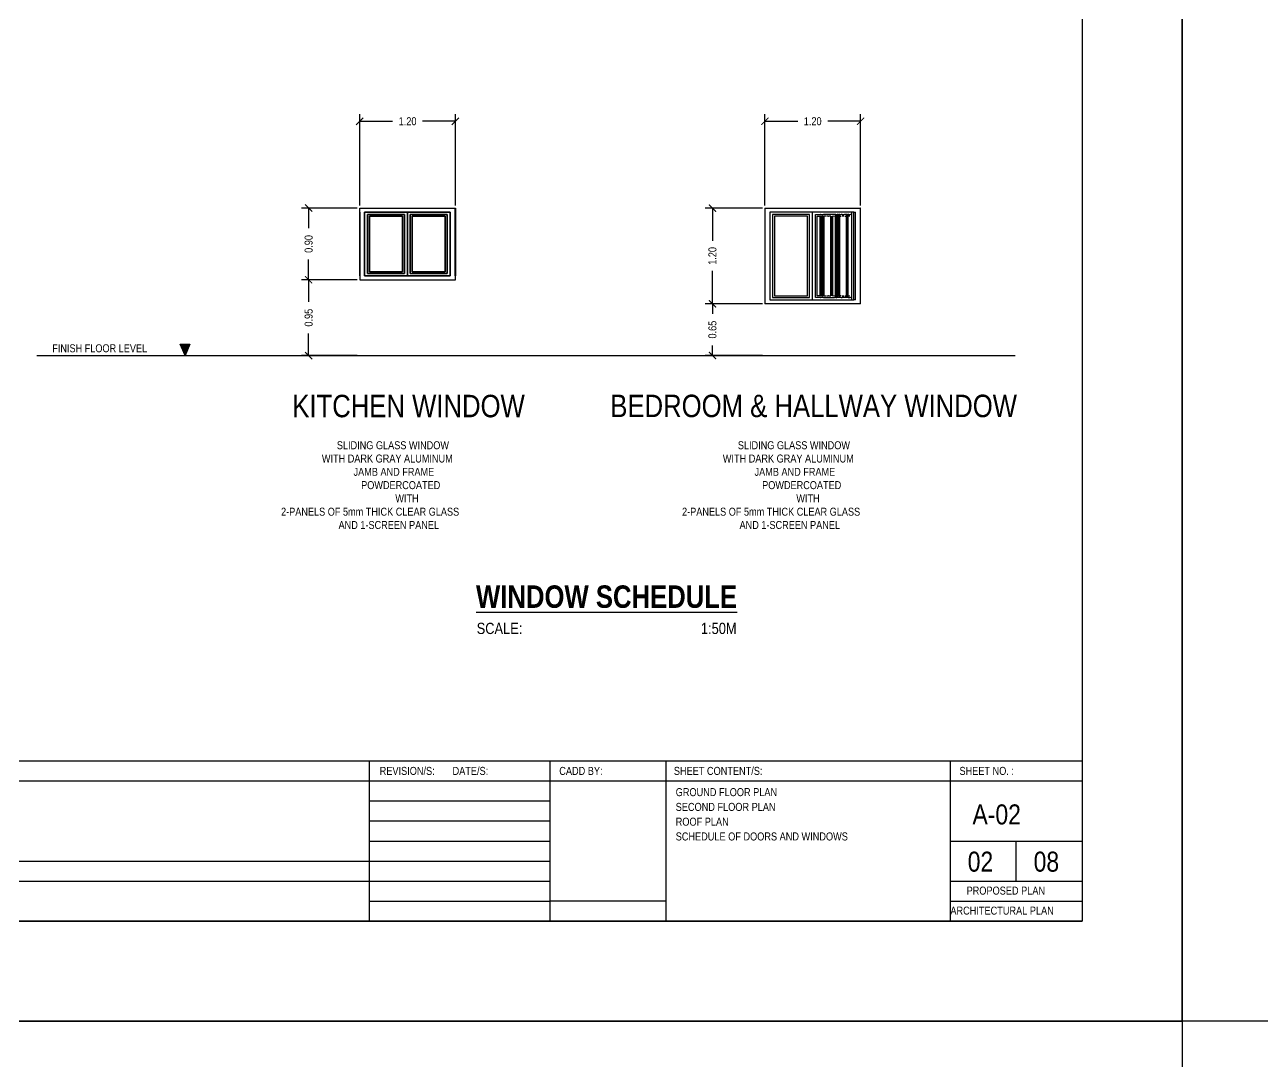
# Model space of a CAD drawing. Header units: inches. Extents: x 7263 to 14962, y 1317 to 2926.
# Drawn here: x 7386.66 to 7417.7, y 1469.11 to 1495.11 of the extents above; entities that cross this region are included whole.
import ezdxf

# ---------------------------------------------------------------- set-up
doc = ezdxf.new("R2010")
doc.units = ezdxf.units.IN
doc.header["$MEASUREMENT"] = 0
for name, color, linetype, lineweight in [('.13', 251, 'Continuous', 13), ('.20', 250, 'Continuous', 15), ('.25', 250, 'Continuous', 25), ('0.25', 250, 'Continuous', 25)]:
    doc.layers.add(name, color=color, linetype=linetype, lineweight=lineweight)
for name, color, linetype in [('Layer3', 3, 'Continuous'), ('Layer6', 6, 'Continuous'), ('Layer8', 8, 'Continuous'), ('text', 7, 'Continuous')]:
    doc.layers.add(name, color=color, linetype=linetype)
doc.styles.get("Standard").update_dxf_attribs({"font": ''})
doc.styles.get('Standard').set_extended_font_data('Tw Cen MT Condensed')
doc.dimstyles.get("Standard").update_dxf_attribs({"dimtxt": 0.2, "dimasz": 0.18, "dimexe": 0.18, "dimexo": 0.0625, "dimgap": 0.09, "dimtad": 0, "dimzin": 0, "dimdsep": 46, "dimtxsty": 'Standard', "dimblk": 'ARCHTICK', "dimcen": 0.09, "dimclrd": 8, "dimclre": 8, "dimclrt": 2, "dimadec": 0, "dimazin": 0, "dimtfac": 1, "dimtofl": 0, "dimtmove": 0, "dimatfit": 3, "dimfxl": 1, "dimtolj": 1, "dimtzin": 0, "dimarcsym": 0})

# ---------------------------------------------------------------- blocks, each defined once
blk = doc.blocks.new('W1')
at = {"layer": 'text'}
for p, q in [((7206.164, 1425.36), (7206.164, 1426.21)), ((7206.164, 1426.21), (7207.361, 1426.21)), ((7206.224, 1426.16), (7206.224, 1425.36)), ((7206.224, 1426.16), (7206.761, 1426.16)), ((7206.724, 1426.13), (7206.262, 1426.13)), ((7206.262, 1426.13), (7206.262, 1425.39)), ((7206.724, 1425.39), (7206.724, 1426.13)), ((7206.761, 1425.36), (7206.761, 1426.16)), ((7206.761, 1426.16), (7207.298, 1426.16)), ((7206.798, 1426.13), (7207.26, 1426.13)), ((7206.798, 1425.39), (7206.798, 1426.13)), ((7207.26, 1426.13), (7207.26, 1425.39)), ((7207.298, 1426.16), (7207.298, 1425.36)), ((7207.298, 1426.16), (7207.299, 1426.16)), ((7207.299, 1426.16), (7207.299, 1425.36)), ((7207.361, 1425.36), (7207.361, 1426.21)), ((7207.361, 1426.21), (7207.363, 1426.21)), ((7207.363, 1426.21), (7207.363, 1425.36)), ((7206.699, 1426.11), (7206.287, 1426.11)), ((7206.287, 1426.11), (7206.287, 1425.41)), ((7206.699, 1425.41), (7206.699, 1426.11)), ((7206.823, 1425.41), (7206.823, 1426.11)), ((7206.823, 1426.11), (7207.235, 1426.11)), ((7207.235, 1426.11), (7207.235, 1425.41)), ((7206.761, 1425.36), (7206.224, 1425.36)), ((7206.262, 1425.39), (7206.724, 1425.39)), ((7206.287, 1425.41), (7206.699, 1425.41)), ((7207.298, 1425.36), (7206.761, 1425.36)), ((7207.26, 1425.39), (7206.798, 1425.39)), ((7207.235, 1425.41), (7206.823, 1425.41)), ((7207.299, 1425.36), (7207.298, 1425.36))]:
    blk.add_line(p, q, dxfattribs=at)
blk = doc.blocks.new('_ArchTick')
at = {"color": 0, "linetype": 'ByBlock', "const_width": 0.15}
blk.add_lwpolyline([(-0.5, -0.5), (0.5, 0.5)], dxfattribs=at)
blk = doc.blocks.new('*D271')
at = {"layer": 'Defpoints', "color": 0, "transparency": 16777216}
for p in [(7395.065, 1488.713), (7393.783, 1486.813), (7395.065, 1486.813)]:
    blk.add_point(p, dxfattribs=at)
at = {"layer": 'Layer6', "color": 8, "lineweight": -2, "transparency": 16777216}
for p, q in [((7395.003, 1488.713), (7393.603, 1488.713)), ((7393.783, 1488.713), (7393.783, 1488.158)), ((7393.783, 1486.813), (7393.783, 1487.369)), ((7395.003, 1486.813), (7393.603, 1486.813))]:
    blk.add_line(p, q, dxfattribs=at)
at = {"layer": 'Layer6', "color": 8, "lineweight": -2, "transparency": 16777216, "xscale": 0.18, "yscale": 0.18, "zscale": 0.18}
for p, rotation in [((7393.783, 1488.713), 90), ((7393.783, 1486.813), 270)]:
    blk.add_blockref('_ArchTick', p, dxfattribs=dict(at, rotation=rotation))
at = {"layer": 'Layer6', "color": 2, "transparency": 16777216, "insert": (7393.783, 1487.763), "char_height": 0.2, "attachment_point": 5, "rotation": 90}
blk.add_mtext('\\A1;0.95', dxfattribs=at)
blk = doc.blocks.new('*D272')
at = {"layer": 'Defpoints', "color": 0, "transparency": 16777216}
for p in [(7395.065, 1490.513), (7393.783, 1488.713), (7395.065, 1488.713)]:
    blk.add_point(p, dxfattribs=at)
at = {"layer": 'Layer6', "color": 8, "lineweight": -2, "transparency": 16777216}
for p, q in [((7395.003, 1490.513), (7393.603, 1490.513)), ((7393.783, 1490.513), (7393.783, 1490.008)), ((7393.783, 1488.713), (7393.783, 1489.219)), ((7395.003, 1488.713), (7393.603, 1488.713))]:
    blk.add_line(p, q, dxfattribs=at)
at = {"layer": 'Layer6', "color": 8, "lineweight": -2, "transparency": 16777216, "xscale": 0.18, "yscale": 0.18, "zscale": 0.18}
for p, rotation in [((7393.783, 1490.513), 90), ((7393.783, 1488.713), 270)]:
    blk.add_blockref('_ArchTick', p, dxfattribs=dict(at, rotation=rotation))
at = {"layer": 'Layer6', "color": 2, "transparency": 16777216, "insert": (7393.783, 1489.613), "char_height": 0.2, "attachment_point": 5, "rotation": 90}
blk.add_mtext('\\A1;0.90', dxfattribs=at)
blk = doc.blocks.new('*D273')
at = {"layer": 'Defpoints', "color": 0, "transparency": 16777216}
for p in [(7397.464, 1492.69), (7395.065, 1490.513), (7397.464, 1490.513)]:
    blk.add_point(p, dxfattribs=at)
at = {"layer": 'Layer6', "color": 8, "lineweight": -2, "transparency": 16777216}
for p, q in [((7395.065, 1490.576), (7395.065, 1492.87)), ((7397.464, 1490.576), (7397.464, 1492.87)), ((7395.065, 1492.69), (7395.889, 1492.69)), ((7397.464, 1492.69), (7396.64, 1492.69))]:
    blk.add_line(p, q, dxfattribs=at)
at = {"layer": 'Layer6', "color": 8, "lineweight": -2, "transparency": 16777216, "xscale": 0.18, "yscale": 0.18, "zscale": 0.18, "rotation": 180}
blk.add_blockref('_ArchTick', (7395.065, 1492.69), dxfattribs=at)
at = {"layer": 'Layer6', "color": 8, "lineweight": -2, "transparency": 16777216, "xscale": 0.18, "yscale": 0.18, "zscale": 0.18}
blk.add_blockref('_ArchTick', (7397.464, 1492.69), dxfattribs=at)
at = {"layer": 'Layer6', "color": 2, "transparency": 16777216, "insert": (7396.265, 1492.69), "char_height": 0.2, "attachment_point": 5}
blk.add_mtext('\\A1;1.20', dxfattribs=at)
blk = doc.blocks.new('*D274')
at = {"layer": 'Defpoints', "color": 0, "transparency": 16777216}
for p in [(7407.627, 1492.69), (7405.228, 1490.513), (7407.627, 1490.513)]:
    blk.add_point(p, dxfattribs=at)
at = {"layer": 'Layer6', "color": 8, "lineweight": -2, "transparency": 16777216}
for p, q in [((7405.228, 1490.576), (7405.228, 1492.87)), ((7407.627, 1490.576), (7407.627, 1492.87)), ((7405.228, 1492.69), (7406.051, 1492.69)), ((7407.627, 1492.69), (7406.803, 1492.69))]:
    blk.add_line(p, q, dxfattribs=at)
at = {"layer": 'Layer6', "color": 8, "lineweight": -2, "transparency": 16777216, "xscale": 0.18, "yscale": 0.18, "zscale": 0.18, "rotation": 180}
blk.add_blockref('_ArchTick', (7405.228, 1492.69), dxfattribs=at)
at = {"layer": 'Layer6', "color": 8, "lineweight": -2, "transparency": 16777216, "xscale": 0.18, "yscale": 0.18, "zscale": 0.18}
blk.add_blockref('_ArchTick', (7407.627, 1492.69), dxfattribs=at)
at = {"layer": 'Layer6', "color": 2, "transparency": 16777216, "insert": (7406.427, 1492.69), "char_height": 0.2, "attachment_point": 5}
blk.add_mtext('\\A1;1.20', dxfattribs=at)
blk = doc.blocks.new('*D275')
at = {"layer": 'Defpoints', "color": 0, "transparency": 16777216}
for p in [(7405.228, 1490.513), (7403.913, 1488.113), (7405.228, 1488.113)]:
    blk.add_point(p, dxfattribs=at)
at = {"layer": 'Layer6', "color": 8, "lineweight": -2, "transparency": 16777216}
for p, q in [((7405.165, 1490.513), (7403.733, 1490.513)), ((7403.913, 1490.513), (7403.913, 1489.689)), ((7403.913, 1488.113), (7403.913, 1488.938)), ((7405.165, 1488.113), (7403.733, 1488.113))]:
    blk.add_line(p, q, dxfattribs=at)
at = {"layer": 'Layer6', "color": 8, "lineweight": -2, "transparency": 16777216, "xscale": 0.18, "yscale": 0.18, "zscale": 0.18}
for p, rotation in [((7403.913, 1490.513), 90), ((7403.913, 1488.113), 270)]:
    blk.add_blockref('_ArchTick', p, dxfattribs=dict(at, rotation=rotation))
at = {"layer": 'Layer6', "color": 2, "transparency": 16777216, "insert": (7403.913, 1489.313), "char_height": 0.2, "attachment_point": 5, "rotation": 90}
blk.add_mtext('\\A1;1.20', dxfattribs=at)
blk = doc.blocks.new('*D276')
at = {"layer": 'Defpoints', "color": 0, "transparency": 16777216}
for p in [(7405.228, 1488.113), (7403.913, 1486.813), (7405.228, 1486.813)]:
    blk.add_point(p, dxfattribs=at)
at = {"layer": 'Layer6', "color": 8, "lineweight": -2, "transparency": 16777216}
for p, q in [((7405.165, 1488.113), (7403.733, 1488.113)), ((7403.913, 1488.113), (7403.913, 1487.858)), ((7403.913, 1486.813), (7403.913, 1487.069)), ((7405.165, 1486.813), (7403.733, 1486.813))]:
    blk.add_line(p, q, dxfattribs=at)
at = {"layer": 'Layer6', "color": 8, "lineweight": -2, "transparency": 16777216, "xscale": 0.18, "yscale": 0.18, "zscale": 0.18}
for p, rotation in [((7403.913, 1488.113), 90), ((7403.913, 1486.813), 270)]:
    blk.add_blockref('_ArchTick', p, dxfattribs=dict(at, rotation=rotation))
at = {"layer": 'Layer6', "color": 2, "transparency": 16777216, "insert": (7403.913, 1487.463), "char_height": 0.2, "attachment_point": 5, "rotation": 90}
blk.add_mtext('\\A1;0.65', dxfattribs=at)

msp = doc.modelspace()

# ---------------------------------------------------------------- hatches: boundary and pattern name
at = {"layer": '.13'}
h = msp.add_hatch(dxfattribs=at)
h.set_pattern_fill('ANSI31', color=0, scale=0.201353, style=0)
h.set_pattern_definition([(45, (7235.305703, 2533.412513), (-0.017797266, 0.017797266), [])])
h.paths.add_polyline_path([(7390.806, 1487.095), (7390.564, 1487.095), (7390.685, 1486.813)])

# ---------------------------------------------------------------- linework, layer by layer
at = {"layer": '.20', "color": 0}
msp.add_line((7390.564, 1487.095), (7390.806, 1487.095), dxfattribs=at)
at = {"layer": '.25', "color": 9, "true_color": 0xc7c8ca}
msp.add_point((7415.697, 1470.116), dxfattribs=at)
for p, q in [((7405.228, 1490.513), (7405.228, 1488.113)), ((7405.228, 1490.513), (7407.622, 1490.513)), ((7405.348, 1490.413), (7405.348, 1488.213)), ((7406.421, 1490.413), (7405.348, 1490.413)), ((7406.421, 1488.213), (7406.421, 1490.413)), ((7407.406, 1490.413), (7406.421, 1490.413)), ((7407.406, 1490.353), (7407.406, 1490.413)), ((7407.461, 1490.413), (7407.406, 1490.413)), ((7407.461, 1488.213), (7407.461, 1490.413)), ((7407.461, 1490.413), (7407.497, 1490.413)), ((7407.497, 1488.213), (7407.497, 1490.413)), ((7407.622, 1490.513), (7407.622, 1488.113)), ((7407.627, 1490.513), (7407.622, 1490.513)), ((7407.627, 1488.113), (7407.627, 1490.513)), ((7405.421, 1490.353), (7405.421, 1488.273)), ((7406.345, 1490.353), (7405.421, 1490.353)), ((7405.47, 1490.313), (7405.47, 1488.313)), ((7406.294, 1490.313), (7405.47, 1490.313)), ((7406.294, 1488.313), (7406.294, 1490.313)), ((7406.294, 1490.313), (7406.295, 1490.313)), ((7406.295, 1488.313), (7406.295, 1490.313)), ((7406.345, 1490.353), (7406.346, 1490.353)), ((7406.345, 1488.273), (7406.345, 1490.353)), ((7406.346, 1488.273), (7406.346, 1490.353)), ((7406.494, 1490.353), (7406.621, 1490.353)), ((7406.494, 1488.273), (7406.494, 1490.353)), ((7406.543, 1488.313), (7406.543, 1490.313)), ((7406.543, 1490.313), (7406.612, 1490.313)), ((7406.612, 1488.313), (7406.612, 1490.313)), ((7406.612, 1490.313), (7406.62, 1490.313)), ((7406.62, 1488.313), (7406.62, 1490.313)), ((7406.62, 1490.313), (7406.621, 1490.313)), ((7406.635, 1490.353), (7406.621, 1490.353)), ((7406.624, 1490.313), (7406.621, 1490.313)), ((7406.635, 1490.353), (7406.672, 1490.353)), ((7406.635, 1490.313), (7406.646, 1490.313)), ((7406.646, 1488.313), (7406.646, 1490.313)), ((7406.646, 1490.313), (7406.653, 1490.313)), ((7406.653, 1488.313), (7406.653, 1490.313)), ((7406.653, 1490.313), (7406.672, 1490.313)), ((7406.672, 1490.353), (7406.673, 1490.353)), ((7406.673, 1490.353), (7406.7, 1490.353)), ((7406.673, 1490.313), (7406.675, 1490.313)), ((7406.675, 1488.313), (7406.675, 1490.313)), ((7406.693, 1490.313), (7406.675, 1490.313)), ((7406.693, 1488.313), (7406.693, 1490.313)), ((7406.693, 1490.313), (7406.7, 1490.313)), ((7406.776, 1490.353), (7406.7, 1490.353)), ((7406.717, 1490.313), (7406.718, 1490.313)), ((7406.718, 1488.313), (7406.718, 1490.313)), ((7406.758, 1490.313), (7406.718, 1490.313)), ((7406.841, 1490.353), (7406.776, 1490.353)), ((7406.822, 1490.313), (7406.776, 1490.313)), ((7406.827, 1490.313), (7406.829, 1490.313)), ((7406.974, 1490.353), (7406.841, 1490.353)), ((7406.884, 1490.313), (7406.841, 1490.313)), ((7406.884, 1488.313), (7406.884, 1490.313)), ((7406.884, 1490.313), (7406.886, 1490.313)), ((7406.914, 1490.313), (7406.915, 1490.313)), ((7406.915, 1488.313), (7406.915, 1490.313)), ((7406.915, 1490.313), (7406.933, 1490.313)), ((7406.933, 1488.313), (7406.933, 1490.313)), ((7406.933, 1490.313), (7406.934, 1490.313)), ((7406.934, 1488.313), (7406.934, 1490.313)), ((7406.934, 1490.313), (7406.935, 1490.313)), ((7406.974, 1490.313), (7406.947, 1490.313)), ((7407.008, 1490.353), (7406.974, 1490.353)), ((7407, 1490.313), (7406.989, 1490.313)), ((7407, 1488.313), (7407, 1490.313)), ((7407, 1490.313), (7407.008, 1490.313)), ((7407.008, 1490.313), (7407.008, 1490.353)), ((7407.008, 1490.353), (7407.033, 1490.353)), ((7407.008, 1488.313), (7407.008, 1490.313)), ((7407.008, 1490.313), (7407.009, 1490.313)), ((7407.033, 1490.353), (7407.04, 1490.353)), ((7407.033, 1490.313), (7407.033, 1490.353)), ((7407.033, 1490.313), (7407.04, 1490.313)), ((7407.033, 1488.313), (7407.033, 1490.313)), ((7407.04, 1490.313), (7407.04, 1490.353)), ((7407.063, 1490.353), (7407.04, 1490.353)), ((7407.04, 1488.313), (7407.04, 1490.313)), ((7407.061, 1490.313), (7407.063, 1490.313)), ((7407.063, 1490.353), (7407.081, 1490.353)), ((7407.063, 1490.313), (7407.063, 1490.353)), ((7407.063, 1488.313), (7407.063, 1490.313)), ((7407.08, 1490.313), (7407.063, 1490.313)), ((7407.08, 1488.313), (7407.08, 1490.313)), ((7407.08, 1490.313), (7407.081, 1490.313)), ((7407.105, 1490.353), (7407.081, 1490.353)), ((7407.105, 1490.353), (7407.14, 1490.353)), ((7407.105, 1490.313), (7407.105, 1490.353)), ((7407.105, 1490.313), (7407.105, 1490.313)), ((7407.105, 1490.313), (7407.14, 1490.313)), ((7407.105, 1488.313), (7407.105, 1490.313)), ((7407.168, 1490.353), (7407.14, 1490.353)), ((7407.163, 1490.313), (7407.166, 1490.313)), ((7407.168, 1490.353), (7407.205, 1490.353)), ((7407.205, 1490.313), (7407.168, 1490.313)), ((7407.205, 1490.353), (7407.216, 1490.353)), ((7407.272, 1490.353), (7407.223, 1490.353)), ((7407.231, 1490.313), (7407.272, 1490.313)), ((7407.272, 1490.313), (7407.272, 1490.353)), ((7407.302, 1490.353), (7407.272, 1490.353)), ((7407.272, 1488.313), (7407.272, 1490.313)), ((7407.302, 1490.353), (7407.32, 1490.353)), ((7407.302, 1490.313), (7407.302, 1490.353)), ((7407.302, 1490.313), (7407.302, 1490.313)), ((7407.302, 1488.313), (7407.302, 1490.313)), ((7407.302, 1490.313), (7407.32, 1490.313)), ((7407.32, 1490.313), (7407.32, 1490.353)), ((7407.337, 1490.353), (7407.32, 1490.353)), ((7407.32, 1488.313), (7407.32, 1490.313)), ((7407.333, 1490.313), (7407.335, 1490.313)), ((7407.337, 1490.353), (7407.357, 1490.353)), ((7407.357, 1490.313), (7407.337, 1490.313)), ((7407.357, 1490.353), (7407.37, 1490.353)), ((7407.406, 1490.353), (7407.372, 1490.353)), ((7407.406, 1490.353), (7407.407, 1490.353)), ((7407.406, 1488.273), (7407.406, 1490.353)), ((7405.348, 1488.213), (7406.421, 1488.213)), ((7405.421, 1488.273), (7406.345, 1488.273)), ((7405.47, 1488.313), (7406.294, 1488.313)), ((7406.294, 1488.313), (7406.295, 1488.313)), ((7406.345, 1488.273), (7406.346, 1488.273)), ((7406.421, 1488.213), (7407.406, 1488.213)), ((7406.621, 1488.273), (7406.494, 1488.273)), ((7406.612, 1488.313), (7406.543, 1488.313)), ((7406.62, 1488.313), (7406.612, 1488.313)), ((7406.621, 1488.313), (7406.62, 1488.313)), ((7406.624, 1488.313), (7406.621, 1488.313)), ((7406.621, 1488.273), (7406.635, 1488.273)), ((7406.646, 1488.313), (7406.635, 1488.313)), ((7406.672, 1488.273), (7406.635, 1488.273)), ((7406.653, 1488.313), (7406.646, 1488.313)), ((7406.672, 1488.313), (7406.653, 1488.313)), ((7406.673, 1488.273), (7406.672, 1488.273)), ((7406.675, 1488.313), (7406.673, 1488.313)), ((7406.7, 1488.273), (7406.673, 1488.273)), ((7406.675, 1488.313), (7406.693, 1488.313)), ((7406.7, 1488.313), (7406.693, 1488.313)), ((7406.7, 1488.273), (7406.776, 1488.273)), ((7406.718, 1488.313), (7406.717, 1488.313)), ((7406.718, 1488.313), (7406.758, 1488.313)), ((7406.776, 1488.313), (7406.822, 1488.313)), ((7406.776, 1488.273), (7406.841, 1488.273)), ((7406.829, 1488.313), (7406.827, 1488.313)), ((7406.841, 1488.313), (7406.884, 1488.313)), ((7406.841, 1488.273), (7406.974, 1488.273)), ((7406.886, 1488.313), (7406.884, 1488.313)), ((7406.915, 1488.313), (7406.914, 1488.313)), ((7406.933, 1488.313), (7406.915, 1488.313)), ((7406.934, 1488.313), (7406.933, 1488.313)), ((7406.935, 1488.313), (7406.934, 1488.313)), ((7406.947, 1488.313), (7406.974, 1488.313)), ((7407.008, 1488.273), (7406.974, 1488.273)), ((7406.989, 1488.313), (7407, 1488.313)), ((7407.008, 1488.313), (7407, 1488.313)), ((7407.008, 1488.273), (7407.008, 1488.313)), ((7407.009, 1488.313), (7407.008, 1488.313)), ((7407.008, 1488.273), (7407.033, 1488.273)), ((7407.04, 1488.313), (7407.033, 1488.313)), ((7407.033, 1488.273), (7407.033, 1488.313)), ((7407.04, 1488.273), (7407.033, 1488.273)), ((7407.04, 1488.273), (7407.04, 1488.313)), ((7407.063, 1488.273), (7407.04, 1488.273)), ((7407.063, 1488.313), (7407.061, 1488.313)), ((7407.063, 1488.273), (7407.063, 1488.313)), ((7407.08, 1488.313), (7407.063, 1488.313)), ((7407.081, 1488.273), (7407.063, 1488.273)), ((7407.081, 1488.313), (7407.08, 1488.313)), ((7407.105, 1488.273), (7407.081, 1488.273)), ((7407.14, 1488.313), (7407.105, 1488.313)), ((7407.105, 1488.313), (7407.105, 1488.313)), ((7407.105, 1488.273), (7407.105, 1488.313)), ((7407.14, 1488.273), (7407.105, 1488.273)), ((7407.14, 1488.273), (7407.168, 1488.273)), ((7407.166, 1488.313), (7407.163, 1488.313)), ((7407.168, 1488.313), (7407.205, 1488.313)), ((7407.205, 1488.273), (7407.168, 1488.273)), ((7407.216, 1488.273), (7407.205, 1488.273)), ((7407.272, 1488.273), (7407.223, 1488.273)), ((7407.231, 1488.313), (7407.272, 1488.313)), ((7407.272, 1488.273), (7407.272, 1488.313)), ((7407.302, 1488.273), (7407.272, 1488.273)), ((7407.302, 1488.313), (7407.302, 1488.313)), ((7407.302, 1488.273), (7407.302, 1488.313)), ((7407.302, 1488.313), (7407.32, 1488.313)), ((7407.32, 1488.273), (7407.302, 1488.273)), ((7407.32, 1488.273), (7407.32, 1488.313)), ((7407.32, 1488.273), (7407.337, 1488.273)), ((7407.335, 1488.313), (7407.333, 1488.313)), ((7407.337, 1488.313), (7407.357, 1488.313)), ((7407.337, 1488.273), (7407.37, 1488.273)), ((7407.406, 1488.273), (7407.372, 1488.273)), ((7407.407, 1488.273), (7407.406, 1488.273)), ((7407.406, 1488.213), (7407.406, 1488.273)), ((7407.406, 1488.213), (7407.461, 1488.213)), ((7407.497, 1488.213), (7407.461, 1488.213)), ((7407.622, 1488.113), (7405.228, 1488.113)), ((7407.627, 1488.113), (7407.622, 1488.113))]:
    msp.add_line(p, q)
at = {"layer": '0.25', "color": 0}
msp.add_lwpolyline([(7390.685, 1486.813), (7390.564, 1487.095), (7390.806, 1487.095), (7390.685, 1486.813)], dxfattribs=at)
at = {"layer": 'Defpoints'}
for points in [[(7339.197, 1521.116), (7415.697, 1521.116), (7415.697, 1470.116), (7339.197, 1470.116)], [(7415.697, 1521.116), (7492.197, 1521.116), (7492.197, 1470.116), (7415.697, 1470.116)], [(7339.197, 1470.116), (7415.697, 1470.116), (7415.697, 1419.116), (7339.197, 1419.116)]]:
    msp.add_lwpolyline(points, close=True, dxfattribs=at)
at = {"layer": 'Layer3'}
for p, q in [((7395.302, 1476.642), (7395.302, 1472.626)), ((7399.834, 1476.642), (7399.834, 1472.626)), ((7402.745, 1476.642), (7402.745, 1472.626)), ((7409.874, 1476.642), (7409.874, 1472.626)), ((7343.212, 1476.14), (7413.187, 1476.14)), ((7395.302, 1475.638), (7399.834, 1475.638)), ((7395.302, 1475.136), (7399.834, 1475.136)), ((7395.302, 1474.634), (7399.834, 1474.634)), ((7409.874, 1474.634), (7413.187, 1474.634)), ((7411.53, 1473.63), (7411.53, 1474.634)), ((7367.767, 1474.132), (7395.302, 1474.132)), ((7395.302, 1474.132), (7399.834, 1474.132)), ((7367.767, 1473.63), (7395.302, 1473.63)), ((7395.302, 1473.63), (7399.834, 1473.63)), ((7409.874, 1473.63), (7413.187, 1473.63)), ((7395.302, 1473.128), (7399.834, 1473.128)), ((7402.745, 1473.128), (7399.834, 1473.128)), ((7409.874, 1473.128), (7413.187, 1473.128))]:
    msp.add_line(p, q, dxfattribs=at)
at = {"layer": 'Layer6'}
for p, q in [((7413.187, 1518.606), (7413.187, 1472.626)), ((7343.212, 1476.642), (7413.187, 1476.642)), ((7343.212, 1472.626), (7413.187, 1472.626))]:
    msp.add_line(p, q, dxfattribs=at)
msp.add_lwpolyline([(7413.187, 1472.626), (7343.212, 1472.626), (7343.212, 1518.606), (7413.187, 1518.606)], close=True, dxfattribs=at)
at = {"layer": 'Layer8'}
msp.add_line((7386.965, 1486.813), (7411.51, 1486.813), dxfattribs=at)

# ---------------------------------------------------------------- block references
at = {"layer": 'Layer6', "xscale": 2, "yscale": 2, "zscale": 2}
msp.add_blockref('W1', (-7017.263, -1361.907), dxfattribs=at)
at = {"layer": 'Layer6', "xscale": -2, "yscale": 2, "zscale": 2, "rotation": 180}
msp.add_blockref('W1', (-7017.263, 4341.134), dxfattribs=at)

# ---------------------------------------------------------------- texts
at = {"layer": 'Layer3', "char_height": 0.5625, "attachment_point": 1}
for s, width, insert in [('\\pi0.49023;{\\fArial Narrow|b0|i0|c0|p34;KITCHEN WINDOW}', 6.76087, (7392.882, 1485.828)), ('\\pi1.22114;{\\fArial Narrow|b0|i0|c0|p34;BEDROOM & HALLWAY WINDOW}', 12.59184, (7400.129, 1485.831)), ('\\pi5.31967;{\\fArial Narrow|b1|i0|c0|p34;\\LWINDOW SCHEDULE\\P\\pi5.33627;\\fArial Narrow|b0|i0|c0|p34;\\H0.5x;\\lSCALE:                                                  1:50M}', 17.1549, (7392.662, 1481.046))]:
    msp.add_mtext_dynamic_manual_height_columns(s, width=width, gutter_width=1, heights=[0], dxfattribs=dict(at, insert=insert))
at = {"layer": 'Layer6', "color": 2, "char_height": 0.2, "attachment_point": 4}
for s, insert in [('FINISH FLOOR LEVEL', (7387.351, 1486.994)), ('\\pi-1.77143;SLIDING GLASS WINDOW\\P\\pi-2.14762;WITH DARK GRAY ALUMINUM\\P\\pi-1.35238;JAMB AND FRAME\\P\\pi-1.1619;POWDERCOATED\\P\\pi-0.30476;WITH\\P\\pi-3.17143;2-PANELS OF 5mm THICK CLEAR GLASS\\P\\pi-1.72857;AND 1-SCREEN PANEL', (7396.262, 1483.561)), ('\\pi-1.77143;SLIDING GLASS WINDOW\\P\\pi-2.14762;WITH DARK GRAY ALUMINUM\\P\\pi-1.35238;JAMB AND FRAME\\P\\pi-1.1619;POWDERCOATED\\P\\pi-0.30476;WITH\\P\\pi-3.17143;2-PANELS OF 5mm THICK CLEAR GLASS\\P\\pi-1.72857;AND 1-SCREEN PANEL', (7406.321, 1483.561))]:
    msp.add_mtext(s, dxfattribs=dict(at, insert=insert))
at = {"layer": 'text'}
for s, height, p in [('GROUND FLOOR PLAN', 0.20079, (7402.991, 1475.76)), ('SECOND FLOOR PLAN', 0.20079, (7402.991, 1475.389)), ('ROOF PLAN', 0.2008, (7402.991, 1475.018)), ('SCHEDULE OF DOORS AND WINDOWS', 0.20079, (7402.991, 1474.648))]:
    msp.add_text(s, height=height, dxfattribs=at).set_placement(p)
at = {"layer": 'text', "lineweight": 30}
for s, p in [('A-02', (7410.436, 1475.05)), ('02', (7410.316, 1473.865)), ('08', (7411.97, 1473.865))]:
    msp.add_text(s, height=0.502, dxfattribs=at).set_placement(p)
at = {"layer": 'text', "attachment_point": 1}
for s, insert, char_height in [('REVISION/S:', (7395.565, 1476.493), 0.20079), ('DATE/S:', (7397.393, 1476.493), 0.2008), ('CADD BY:', (7400.07, 1476.493), 0.2008), ('SHEET CONTENT/S:', (7402.944, 1476.493), 0.20079), ('SHEET NO. :', (7410.109, 1476.493), 0.20079)]:
    msp.add_mtext(s, dxfattribs=dict(at, insert=insert, char_height=char_height))
at = {"layer": 'text', "char_height": 0.20079, "width": 3.31299, "attachment_point": 1}
for s, insert in [('\\pi0.41353;PROPOSED PLAN', (7409.874, 1473.49)), ('\\pi0.00717;ARCHITECTURAL PLAN', (7409.874, 1472.988))]:
    msp.add_mtext(s, dxfattribs=dict(at, insert=insert))

# ---------------------------------------------------------------- dimensions: what is measured, and where the dimension line sits
at = {"layer": 'Layer6'}
for base, p1, p2, picture, middle in [((7397.464, 1492.69), (7395.065, 1490.513), (7397.464, 1490.513), '*D273', (7396.265, 1492.69)), ((7407.627, 1492.69), (7405.228, 1490.513), (7407.627, 1490.513), '*D274', (7406.427, 1492.69))]:
    dim = msp.add_linear_dim(base=base, p1=p1, p2=p2, text='1.20', dimstyle='Standard', override={"dimpost": 'M'}, dxfattribs=at)
    dim.commit()
    dim.dimension.update_dxf_attribs({"geometry": picture, "text_midpoint": middle})
for base, p1, p2, text, picture, middle in [((7393.783, 1488.713), (7395.065, 1490.513), (7395.065, 1488.713), '0.90', '*D272', (7393.783, 1489.613)), ((7403.913, 1488.113), (7405.228, 1490.513), (7405.228, 1488.113), '1.20', '*D275', (7403.913, 1489.313)), ((7393.783, 1486.813), (7395.065, 1488.713), (7395.065, 1486.813), '0.95', '*D271', (7393.783, 1487.763)), ((7403.913, 1486.813), (7405.228, 1488.113), (7405.228, 1486.813), '0.65', '*D276', (7403.913, 1487.463))]:
    dim = msp.add_linear_dim(base=base, p1=p1, p2=p2, angle=90, text=text, dimstyle='Standard', override={"dimpost": 'M'}, dxfattribs=at)
    dim.commit()
    dim.dimension.update_dxf_attribs({"geometry": picture, "text_midpoint": middle})

doc.saveas('drawing.dxf')
